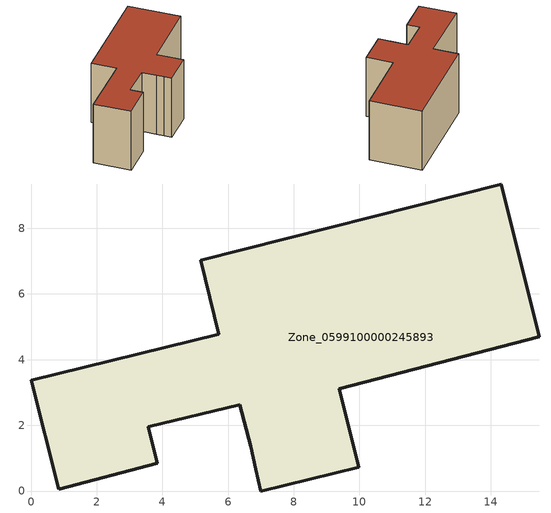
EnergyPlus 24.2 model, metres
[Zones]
Zone_0599100000245893
 floor ground (C_G): 6.84,0.66 6.69,1.36 6.36,2.63 3.57,1.95 3.84,0.84 0.84,0.06 0,3.37 5.72,4.78 5.17,7.03 14.32,9.35 15.48,4.69 9.39,3.11 9.98,0.73 7,0 z0
 wall outside (C_F): 3.84,0.84 3.57,1.95 6.36,2.63 6.69,1.36 6.84,0.66 7,0 9.98,0.73 9.39,3.11 15.48,4.69 14.32,9.35 5.17,7.03 5.72,4.78 0,3.37 0.84,0.06 3.84,0.84 z0:5.98
 roof outside (C_R): 6.36,2.63 6.69,1.36 6.84,0.66 7,0 9.98,0.73 9.39,3.11 15.48,4.69 14.32,9.35 5.17,7.03 5.72,4.78 0,3.37 0.84,0.06 3.84,0.84 3.57,1.95 z5.98
[BUILDING]
Pand.0599100000245893: North Axis=0; Terrain=City; Loads Convergence Tolerance Value=0.04; Temperature Convergence Tolerance Value=0.4; Solar Distribution=FullExterior; Maximum Number of Warmup Days=25; Minimum Number of Warmup Days=1
[Site:Location]
Rotterdam.The.Hague.AP_ZH_NLD Design_Conditions: Latitude=51.96; Longitude=4.45; Time Zone=1; Elevation=-4.5
[SITE:GROUNDTEMPERATURE:BUILDINGSURFACE]
18, 18, 18, 18, 18, 18, 18, 18, 18, 18, 18, 18
[MATERIAL] Thermal Absorptance=0.9; Solar Absorptance=0.7; Visible Absorptance=0.7
Name | Roughness | Thickness | Conductivity | Density | Specific Heat
G.TI.1965-1974 | MediumSmooth | 0.15 | 0.882353 | 540 | 1210
F.TI.1965-1974 | Rough | 0.3 | 0.697674 | 1920 | 840
R.TI.1965-1974 | MediumRough | 0.2 | 0.232558 | 1500 | 1000
[CONSTRUCTION]
C_G: G.TI.1965-1974
C_F: F.TI.1965-1974
C_R: R.TI.1965-1974
[ZONE]
Zone_0599100000245893: Type=1; Multiplier=1; Ceiling Height=Autocalculate; Volume=Autocalculate; Floor Area=autocalculate; Part of Total Floor Area=Yes
[ZONEINFILTRATION:DESIGNFLOWRATE]
Infil_Zone_0599100000245893: Zone or ZoneList or Space or SpaceList=Zone_0599100000245893; Schedule=AlwaysOn; Design Flow Rate Calculation Method=Flow/Area; Flow Rate per Floor Area=0.003; Constant Term Coefficient=1; Temperature Term Coefficient=0; Velocity Term Coefficient=0; Velocity Squared Term Coefficient=0
[HVACTEMPLATE:ZONE:IDEALLOADSAIRSYSTEM]
Zone_0599100000245893: Maximum Heating Supply Air Temperature=50; Minimum Cooling Supply Air Temperature=13; Maximum Heating Supply Air Humidity Ratio=0.0156; Minimum Cooling Supply Air Humidity Ratio=0.0077; Heating Limit=NoLimit; Cooling Limit=NoLimit; Dehumidification Control Type=ConstantSensibleHeatRatio; Cooling Sensible Heat Ratio=0.7; Dehumidification Setpoint=60; Humidification Control Type=None; Humidification Setpoint=30; Outdoor Air Method=None; Outdoor Air Flow Rate per Person=0.00944; Outdoor Air Flow Rate per Zone Floor Area=0; Outdoor Air Flow Rate per Zone=0; Demand Controlled Ventilation Type=None; Outdoor Air Economizer Type=NoEconomizer; Heat Recovery Type=None; Sensible Heat Recovery Effectiveness=0.7; Latent Heat Recovery Effectiveness=0.65
[ZONECONTROL:THERMOSTAT]
ThermostatControl_Zone_0599100000245893: Zone or ZoneList=Zone_0599100000245893; Control Type Schedule=DualSetpointControlType; Control 1=Thermostat_Zone_0599100000245893; Temperature Difference Between Cutout And Setpoint=0
[THERMOSTATSETPOINT:DUALSETPOINT]
Thermostat_Zone_0599100000245893: Heating Setpoint Temperature Schedule=HeatingSetpoint_Zone_0599100000245893; Cooling Setpoint Temperature Schedule=CoolingSetpoint_Zone_0599100000245893
[SCHEDULE:COMPACT]
HeatingSetpoint_Zone_0599100000245893: Through: 12/31, For: AllDays, Until: 24:00, 21
CoolingSetpoint_Zone_0599100000245893: Through: 12/31, For: AllDays, Until: 24:00, 24
DualSetpointControlType: Through: 12/31, For: AllDays, Until: 24:00, 4
AlwaysOn: Through: 12/31, For: AllDays, Until: 24:00, 1
